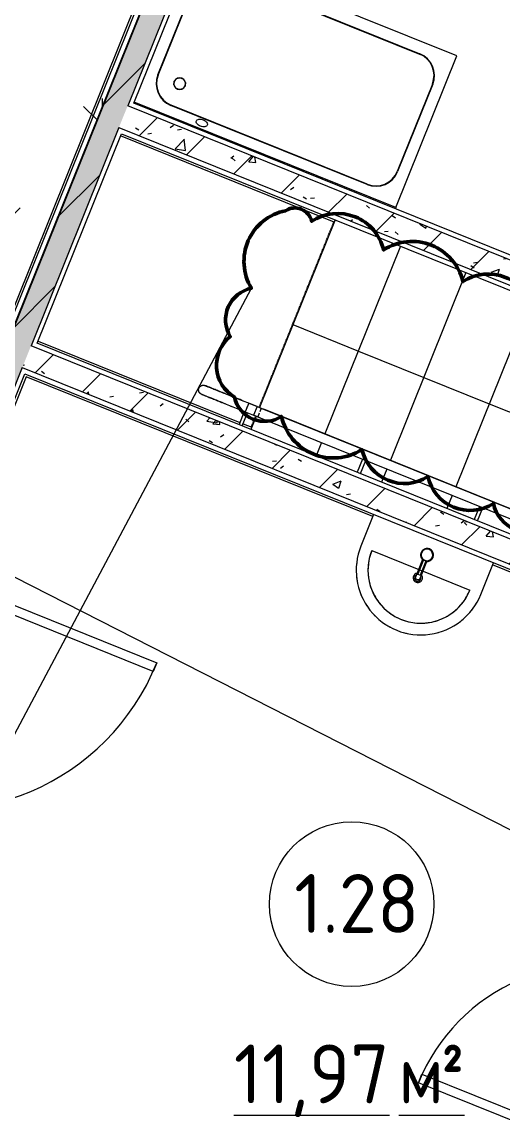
# Model space of a CAD drawing. Header units: millimetres. Extents: x -584918 to 2941280, y 3000189 to 4229862.
# Drawn here: x 206463 to 208509, y 3661075 to 3665763 of the extents above; entities that cross this region are included whole.
import ezdxf

# ---------------------------------------------------------------- set-up
doc = ezdxf.new("R2010")
doc.units = ezdxf.units.MM
doc.linetypes.add('ASVP_Невидимые', pattern=[5, 3, -2])
doc.linetypes.add('ASVP_Штриховая_ш3 п1_5', pattern=[4.5, 3, -1.5])
for name, color, linetype, lineweight in [('Двери', 7, 'Continuous', 0), ('Лестницы', 7, 'Continuous', 0), ('Линии разделители', 7, 'ASVP_Штриховая_ш3 п1_5', 0), ('Марки помещений', 7, 'Continuous', 0), ('Ограждение', 7, 'Continuous', 0), ('Сантехника', 7, 'Continuous', 0), ('Стены внутренние', 7, 'Continuous', 0), ('Стены несущие', 7, 'Continuous', 0), ('Стены отделка', 7, 'Continuous', 0), ('Стрелки вверх', 7, 'Continuous', 0), ('экспертиза ДУ пояснения', 6, 'Continuous', 0), ('экспертиза условные обозначения', 1, 'Continuous', 0)]:
    doc.layers.add(name, color=color, linetype=linetype, lineweight=lineweight)
doc.styles.add('GOST Common_2', font='', dxfattribs={"height": 500})
doc.styles.add('GOST Common_3', font='', dxfattribs={"width": 0.9, "height": 500})
doc.styles.get('GOST Common_2').set_extended_font_data('GOST Common')
doc.styles.get('GOST Common_3').set_extended_font_data('GOST Common')
pattern_1 = [(45, (192051.36, 3643581.32), (-141.4214, 141.4214), [])]
pattern_2 = [(50, (192051.36, 3643581.32), (364.368, -31.8783), [38.1, -419.1]), (355, (192051.36, 3643581.3), (-70.486, 382.1133), [30.48, -335.28]), (100.451, (192081.73, 3643578.66), (293.885, 350.2334), [32.38, -356.18]), (46.184, (192051.36, 3643682.9), (542.1585, -84.086), [57.15, -628.65]), (96.636, (192096.54, 3643675.9), (474.805, 494.855), [48.57, -534.27]), (351.184, (192051.36, 3643682.9), (474.81, 494.85), [45.72, -502.92]), (21, (192102.16, 3643657.52), (303.2285, -204.5305), [38.1, -419.1]), (326, (192102.16, 3643657.5), (123.604, 368.376), [30.48, -335.28]), (71.451, (192127.43, 3643640.47), (426.834, 163.8427), [32.38, -356.18]), (37.5, (192051.36, 3643581.32), (6.17665, 169.11015), [16.764, -314.452, 16.764, -323.596, -336.55]), (37.5, (192051.36, 3643581.32), (6.17665, 169.11015), [-671.576, 16.764, -319.786]), (7.5, (192051.36, 3643581.32), (133.6389, 200.3615), [16.764, -177.292, 16.764, -306.832, -128.27]), (7.5, (192051.36, 3643581.32), (133.6389, 200.3615), [-517.652, 16.764, -111.506]), (327.5, (191938.08, 3643581.32), (271.1818, -11.45836), [16.764, -110.236, 16.764, -379.476, -525.78]), (327.5, (191938.08, 3643581.32), (271.1818, -11.45836), [-523.24, 16.764, -509.016]), (317.5, (191887.28, 3643581.32), (296.2585, 50.8528), [16.764, -148.336, 16.764, -246.38, -373.38]), (317.5, (191887.28, 3643581.32), (296.2585, 50.8528), [-428.244, 16.764, -356.616])]

# ---------------------------------------------------------------- blocks, each defined once
blk = doc.blocks.new('ADSK_Умывальник_Полукруглый_Керамический_ГОСТ30493-96 - 2-ой величины-V147-АР Этаж 01')
at = {"layer": 'Сантехника', "color": 9, "true_color": 0xe1b7aa}
for p, q in [((15907.9, 20088.5), (15853.7, 19954)), ((15900, 19935.3), (16099.5, 19855)), ((16363.8, 19748.5), (16418, 19883)), ((16117.9, 19847.5), (16317.4, 19767.1))]:
    blk.add_line(p, q, dxfattribs=at)
at = {"layer": 'Сантехника', "color": 9, "true_color": 0xe1b7aa, "flags": 128}
blk.add_lwpolyline([(15900, 19935.3), (15896.8, 19926.9), (15894, 19918.4), (15891.5, 19909.8), (15889.3, 19901), (15887.5, 19892.2), (15886, 19883.3), (15884.9, 19874.4), (15884.2, 19865.4), (15883.8, 19856.4), (15883.8, 19847.4), (15884.1, 19838.4), (15884.8, 19829.5), (15885.8, 19820.5), (15887.2, 19811.6), (15889, 19802.8), (15891.1, 19794.1), (15893.6, 19785.4), (15896.4, 19776.9), (15899.5, 19768.4), (15903, 19760.1), (15906.8, 19752), (15910.9, 19744), (15915.4, 19736.2), (15920.1, 19728.5), (15925.2, 19721.1), (15930.6, 19713.8), (15936.2, 19706.8), (15942.1, 19700), (15948.3, 19693.5), (15954.7, 19687.2), (15961.4, 19681.2), (15968.3, 19675.4), (15975.5, 19670), (15982.8, 19664.8), (15990.4, 19659.9), (15998.1, 19655.3), (16006.1, 19651), (16014.1, 19647.1), (16022.4, 19643.5), (16030.8, 19640.2), (16039.3, 19637.2), (16047.9, 19634.6), (16056.6, 19632.4), (16065.4, 19630.5), (16074.2, 19628.9), (16083.2, 19627.7), (16092.1, 19626.9), (16101.1, 19626.4), (16110.1, 19626.3), (16119.1, 19626.5), (16128.1, 19627.1), (16137, 19628), (16145.9, 19629.3), (16154.8, 19631), (16163.5, 19633), (16172.2, 19635.4), (16180.8, 19638.1), (16189.3, 19641.2), (16197.6, 19644.6), (16205.8, 19648.3), (16213.8, 19652.3), (16221.7, 19656.7), (16229.4, 19661.4), (16236.9, 19666.3), (16244.2, 19671.6), (16251.3, 19677.2), (16258.1, 19683), (16264.7, 19689.1), (16271.1, 19695.5), (16277.2, 19702.1), (16283, 19709), (16288.6, 19716), (16293.8, 19723.3), (16298.8, 19730.8), (16303.5, 19738.5), (16307.8, 19746.4), (16311.8, 19754.5), (16315.6, 19762.7), (16317.4, 19767.1)], dxfattribs=at)
at = {"layer": 'Сантехника', "color": 9, "true_color": 0xe1b7aa}
for centre, radius, start, end in [((16108.7, 19851.2), 275, 158.0513, 338.0513), ((16108.7, 19851.2), 225, 158.0513, 338.0513), ((16095.6, 19818.8), 20, 98.0513, 158.0513), ((16095.6, 19818.8), 20, 158.0513, 338.0513), ((16095.6, 19818.8), 20, 338.0513, 38.0513)]:
    blk.add_arc(centre, radius, start, end, dxfattribs=at)
blk = doc.blocks.new('ADSK_Смеситель_ГОСТ25809-96 - Для умывальника_Однорукояточный-V148-АР Этаж 01')
at = {"layer": 'Сантехника', "color": 253, "true_color": 0xaaaaaa}
for p, q in [((16116.2, 19896.6), (16094.4, 19842.5)), ((16120.1, 19895.6), (16103.1, 19853.2)), ((16113, 19835.1), (16134.8, 19889.1)), ((16114.2, 19848.8), (16131.3, 19891.1)), ((16120.1, 19895.4), (16120.1, 19895.6)), ((16094.4, 19842.5), (16086, 19821.5)), ((16103.1, 19853.2), (16095.3, 19834)), ((16096.2, 19833.6), (16095.3, 19834)), ((16095.3, 19834), (16096.2, 19833.7)), ((16105.5, 19829.9), (16096.2, 19833.6)), ((16104, 19853), (16113.3, 19849.2)), ((16104.5, 19814), (16113, 19835.1)), ((16106.4, 19829.5), (16114.2, 19848.8)), ((16086, 19821.5), (16084.5, 19817.9)), ((16103.1, 19810.4), (16104.5, 19814)), ((16105.5, 19829.9), (16106.4, 19829.5)), ((16106.4, 19829.5), (16105.5, 19829.9))]:
    blk.add_line(p, q, dxfattribs=at)
for radius, start, end in [(27.5, 158.0513, 237.5502), (27.5, 158.0513, 176.0744), (27.5, 338.0513, 158.0513), (27.5, 143.0513, 158.0513), (24.5, 158.0513, 338.0513), (24.5, 338.0513, 158.0513), (27.5, 121.3632, 134.7391), (27.5, 80.028, 116.0741), (27.5, 61.3629, 74.7388), (27.5, 20.0278, 56.0739), (27.5, 181.3635, 194.7394), (27.5, 200.0285, 236.0746), (24.5, 233.0513, 237.8215), (24.5, 233.0513, 237.8215), (24.5, 258.2811, 263.0513), (24.5, 258.2811, 263.0513), (27.5, 259.6627, 338.0513), (27.5, 260.0287, 296.0748), (27.5, 301.3641, 314.74), (27.5, 323.0513, 338.0513), (27.5, 338.0513, 356.0736), (27.5, 1.3626, 14.7385)]:
    blk.add_arc((16134.9, 19916.2), radius, start, end, dxfattribs=at)
for start_param, end_param in [(0, 0.761809), (0.785398, 1.570796), (1.570796, 3.141593)]:
    blk.add_ellipse((16093.8, 19814.1), major_axis=(-9.28, 3.74), ratio=0.965926, start_param=start_param, end_param=end_param, dxfattribs=at)
for points, knots in [([(16119.9, 19896.8), (16119.9, 19896.8), (16120.1, 19896.7), (16120.4, 19896.4), (16120.9, 19896.1), (16121.4, 19895.7), (16121.7, 19895.5)], [0.77430556, 0.77430556, 0.77430556, 0.77430556, 0.78298611, 0.79166667, 0.82638889, 0.86111111, 0.86111111, 0.86111111, 0.86111111]), ([(16130.1, 19892.2), (16130.3, 19892.1), (16130.8, 19892), (16131.4, 19891.9), (16131.9, 19891.9), (16132.1, 19891.8), (16132.2, 19891.8)], [0.13888889, 0.13888889, 0.13888889, 0.13888889, 0.16666667, 0.19444444, 0.20833333, 0.22222222, 0.22222222, 0.22222222, 0.22222222]), ([(16100.5, 19844.1), (16098.9, 19844.3), (16096.8, 19844.3), (16095.1, 19843.5), (16094.6, 19842.9), (16094.4, 19842.5)], [0.1666667, 0.1666667, 0.1666667, 0.1666667, 0.3333333, 0.4166667, 0.5, 0.5, 0.5, 0.5]), ([(16102.9, 19852.9), (16102.9, 19852.8), (16102.9, 19852.8), (16103, 19852.8), (16103.1, 19852.7), (16103.4, 19852.6), (16103.6, 19852.4), (16103.8, 19852.4)], [0, 0, 0, 0, 0.166667, 0.333333, 0.5, 0.666667, 1, 1, 1, 1]), ([(16114.2, 19848.8), (16114.2, 19848.8), (16114.2, 19848.8), (16114.1, 19848.9), (16114, 19848.9), (16113.7, 19849.1), (16113.5, 19849.2), (16113.3, 19849.2)], [0, 0, 0, 0, 0.166667, 0.333333, 0.5, 0.666667, 1, 1, 1, 1]), ([(16092.6, 19811.2), (16091.8, 19811.5), (16090.6, 19812.1), (16089.2, 19813.1), (16088.3, 19813.9), (16087.6, 19814.7), (16087.1, 19815.3), (16086.7, 19815.9), (16086.2, 19816.7), (16085.9, 19817.5), (16085.7, 19818.2), (16085.6, 19818.7), (16085.6, 19819.2), (16085.6, 19819.7), (16085.6, 19820.1), (16085.7, 19820.6), (16085.8, 19821.1), (16085.9, 19821.3), (16086, 19821.5)], [0, 0, 0, 0, 0.0833333, 0.125, 0.1666667, 0.2083333, 0.2291667, 0.25, 0.2916667, 0.3333333, 0.3541667, 0.375, 0.3958333, 0.4166667, 0.4375, 0.4583333, 0.4791667, 0.5, 0.5, 0.5, 0.5]), ([(16104.5, 19814), (16104.4, 19813.9), (16104.3, 19813.6), (16104.1, 19813.2), (16103.8, 19812.8), (16103.5, 19812.4), (16103.2, 19812.1), (16102.8, 19811.8), (16102.4, 19811.5), (16101.9, 19811.2), (16101.5, 19811), (16100.8, 19810.7), (16100.1, 19810.5), (16099.4, 19810.3), (16098.6, 19810.2), (16097.6, 19810.2), (16096.3, 19810.2), (16094.7, 19810.5), (16093.4, 19810.9), (16092.6, 19811.2)], [0.5, 0.5, 0.5, 0.5, 0.5208333, 0.5416667, 0.5625, 0.5833333, 0.6041667, 0.625, 0.6458333, 0.6666667, 0.6875, 0.7083333, 0.75, 0.7708333, 0.7916667, 0.8333333, 0.875, 0.9166667, 1, 1, 1, 1])]:
    blk.add_open_spline(points, degree=3, knots=knots, dxfattribs=at)
for points in [[(16120.1, 19895.1), (16120, 19895.2), (16120, 19895.2), (16120, 19895.2), (16120, 19895.2)], [(16120.1, 19895.6), (16120.1, 19895.6), (16120.2, 19895.6), (16120.3, 19895.6), (16120.4, 19895.5), (16120.6, 19895.4), (16120.8, 19895.3), (16120.9, 19895.2), (16121, 19895.1)], [(16121, 19895.1), (16122.4, 19894.2), (16125.4, 19892.6), (16128.6, 19891.7), (16130.3, 19891.4)], [(16130.3, 19891.4), (16130.4, 19891.4), (16130.6, 19891.3), (16130.8, 19891.3), (16130.9, 19891.2), (16131, 19891.2)], [(16131.1, 19890.7), (16131.1, 19890.7), (16131.1, 19890.7), (16131.1, 19890.7)], [(16104, 19853), (16103.9, 19853), (16103.5, 19853.2), (16103.2, 19853.3), (16103.1, 19853.3), (16103.1, 19853.2)], [(16113, 19835.1), (16113.1, 19835.4), (16113.2, 19836.2), (16112.7, 19837.5), (16111.5, 19839), (16110.4, 19839.9), (16109.7, 19840.4)], [(16113.1, 19848.6), (16113.2, 19848.6), (16113.6, 19848.5), (16113.9, 19848.4), (16114, 19848.4), (16114, 19848.4)]]:
    blk.add_open_spline(points, degree=3, dxfattribs=at)
blk = doc.blocks.new('ADSK_СифонБутылочный_ГОСТ23289-94 - Для умывальника_Вертикальный выпуск_DN40-V149-АР Этаж 01')
at = {"layer": 'Сантехника', "color": 253, "true_color": 0xaaaaaa}
for radius, start, end in [(20, 158.285, 163.4876), (20, 158.285, 163.4876), (13.3, 174.0842, 180), (13.3, 180, 259.0621), (13.3, 1.0701, 90)]:
    blk.add_arc((0, 0), radius, start, end, dxfattribs=at)
blk = doc.blocks.new('VM_Ванная котломоечная - ГхШ 700х735-1223762-АР Этаж 01')
at = {"layer": 'Сантехника'}
for p, q in [((-600, -5), (-600, 0)), ((-600, -5), (-600, -700)), ((-600, -5), (600, -5)), ((-450, -50), (450, -50)), ((-450, -52), (450, -52)), ((-550, -550), (-550, -150)), ((-548, -550), (-548, -150)), ((548, -150), (548, -550)), ((550, -150), (550, -550)), ((450, -648), (-450, -648)), ((450, -650), (-450, -650)), ((-600, -700), (600, -700))]:
    blk.add_line(p, q, dxfattribs=at)
at = {"layer": 'Сантехника', "color": 253, "true_color": 0xaaaaaa}
for p, q in [((425, -150), (429.6, -135.9)), ((430.4, -134.9), (441.8, -126.6)), ((442.6, -126.2), (457.4, -126.2)), ((458.2, -126.6), (469.6, -134.9)), ((470.4, -135.9), (475, -150)), ((429.6, -164.1), (425, -150)), ((441.8, -173.4), (430.4, -165.1)), ((457.4, -173.8), (442.6, -173.8)), ((469.6, -165.1), (458.2, -173.4)), ((475, -150), (470.4, -164.1))]:
    blk.add_line(p, q, dxfattribs=at)
at = {"layer": 'Сантехника', "flags": 128}
for points in [[(275, -30), (275.5, -27.1), (276.9, -24.3), (279.2, -21.7), (282.3, -19.4), (286.1, -17.5), (290.4, -16.1), (295.1, -15.3), (300, -15), (304.9, -15.3), (309.6, -16.1), (313.9, -17.5), (317.7, -19.4), (320.8, -21.7), (323.1, -24.3), (324.5, -27.1), (325, -30)], [(325, -30), (324.5, -32.9), (323.1, -35.7), (320.8, -38.3), (317.7, -40.6), (313.9, -42.5), (309.6, -43.9), (304.9, -44.7), (300, -45), (295.1, -44.7), (290.4, -43.9), (286.1, -42.5), (282.3, -40.6), (279.2, -38.3), (276.9, -35.7), (275.5, -32.9), (275, -30)]]:
    blk.add_lwpolyline(points, dxfattribs=at)
at = {"layer": 'Сантехника'}
for centre, radius, start, end in [((-450, -150), 100, 90, 180), ((-450, -150), 98, 90, 180), ((450, -150), 100, 360, 90), ((450, -150), 98, 0, 90), ((450, -150), 25, 0, 180), ((450, -150), 25, 180, 360), ((-450, -550), 100, 180, 270), ((-450, -550), 98, 180, 270), ((450, -550), 98, 270, 0), ((450, -550), 100, 270, 0)]:
    blk.add_arc(centre, radius, start, end, dxfattribs=at)
blk = doc.blocks.new('ВК_Домодедово_rvt-1-АР Этаж 01')
at = {"layer": 'Сантехника', "color": 253, "lineweight": 9, "true_color": 0xaaaaaa}
for name, p, rotation in [('VM_Ванная котломоечная - ГхШ 700х735-1223762-АР Этаж 01', (15443.8, 21612.4), 158.0513009164568), ('ADSK_СифонБутылочный_ГОСТ23289-94 - Для умывальника_Вертикальный выпуск_DN40-V149-АР Этаж 01', (16095.6, 19818.8), 116.0513009164581)]:
    blk.add_blockref(name, p, dxfattribs=dict(at, rotation=rotation))
for name in ['ADSK_Умывальник_Полукруглый_Керамический_ГОСТ30493-96 - 2-ой величины-V147-АР Этаж 01', 'ADSK_Смеситель_ГОСТ25809-96 - Для умывальника_Однорукояточный-V148-АР Этаж 01']:
    blk.add_blockref(name, (0, 0), dxfattribs=at)
blk = doc.blocks.new('ASVP_ДверьДеревянная_1 полотно - Входная_внутр_ 1000х2000h_полотно_ Г Пр _950 в свету_-7521521-АР Этаж 01')
at = {"layer": 'Двери', "lineweight": 18}
for p, q in [((-500, 1050), (-460, 1050)), ((-500, 50), (-500, 1050)), ((-460, 1050), (-460, 50)), ((-530, 50), (-500, 50)), ((-530, -20), (-530, 50)), ((-460, 50), (-500, 50)), ((-500, 50), (-500, 10)), ((500, 50), (530, 50)), ((500, 10), (500, 50)), ((530, 50), (530, -20)), ((-500, 10), (-490, 10)), ((-490, 10), (-490, -20)), ((490, 10), (500, 10)), ((490, -20), (490, 10)), ((-490, -20), (-530, -20)), ((530, -20), (490, -20))]:
    blk.add_line(p, q, dxfattribs=at)
at = {"layer": 'Двери', "linetype": 'ASVP_Невидимые', "lineweight": 18}
for p, q in [((-550, 50), (-530, 50)), ((-550, -20), (-550, 50)), ((-530, 50), (-530, -20)), ((530, 50), (550, 50)), ((530, -20), (530, 50)), ((550, 50), (550, -20)), ((-530, -20), (-550, -20)), ((550, -20), (530, -20))]:
    blk.add_line(p, q, dxfattribs=at)
at = {"layer": 'Двери'}
blk.add_arc((-500, 50), 1000, 0, 90, dxfattribs=at)
blk = doc.blocks.new('Тип перил - Перила_Внутренний_-6278813-АР Этаж 01')
at = {"layer": 'Ограждение'}
for p, q in [((15367.8, 20540.8), (15369.5, 20545.2)), ((15411.6, 20547.3), (15376.1, 20561.6)), ((18203.6, 19422.1), (15440.6, 20535.6)), ((15361.2, 20524.5), (15396.6, 20510.2)), ((15425.6, 20498.5), (18188.6, 19385))]:
    blk.add_line(p, q, dxfattribs=at)
at = {"layer": 'Ограждение', "flags": 128}
for points in [[(15411.6, 20547.3), (15414.2, 20546.2), (15416.7, 20545.2), (15419.3, 20544.2), (15421.9, 20543.1), (15424.5, 20542.1), (15427, 20541.1), (15429.5, 20540.1), (15432, 20539.1), (15434.4, 20538.1), (15436.8, 20537.1), (15439.2, 20536.1), (15440.6, 20535.6)], [(15425.6, 20498.5), (15423.3, 20499.4), (15420.9, 20500.4), (15418.5, 20501.4), (15416, 20502.4), (15413.5, 20503.4), (15411, 20504.4), (15408.5, 20505.4), (15405.9, 20506.4), (15403.3, 20507.5), (15400.7, 20508.5), (15398.1, 20509.6), (15396.6, 20510.2)]]:
    blk.add_lwpolyline(points, dxfattribs=at)
blk = doc.blocks.new('Тип перил - Дуга D40_расстояние между поручнями 400-V33-АР Этаж 01')
at = {"layer": 'Ограждение'}
for p, q in [((0, 0), (0, 2.3)), ((0, -2.3), (0, 0))]:
    blk.add_line(p, q, dxfattribs=at)
at = {"layer": 'Ограждение', "flags": 128}
for points in [[(200, 20), (199.8, 20), (199.4, 20), (198.6, 20), (197.4, 20), (196, 20), (194.3, 20), (192.2, 20), (189.8, 20), (187.2, 20), (184.2, 20), (181, 20), (177.4, 20), (173.6, 20), (169.5, 20), (165.1, 20), (160.4, 20), (155.5, 20), (150.4, 20), (145, 20), (139.3, 20), (133.5, 20), (127.4, 20), (121.2, 20), (114.7, 20), (108.1, 20), (101.2, 20), (94.3, 20), (87.1, 20), (79.9, 20), (72.5, 20), (65, 20), (57.3, 20), (49.6, 20), (41.8, 20), (34, 20), (26.1, 20), (18.1, 20), (10.2, 20), (2.2, 20), (0, 20)], [(3.7, 20), (8, 20), (16, 20), (23.9, 20), (31.9, 20), (39.7, 20), (47.5, 20), (55.3, 20), (62.9, 20), (70.5, 20), (77.9, 20), (85.2, 20), (92.4, 20), (99.4, 20), (106.2, 20), (112.9, 20), (119.4, 20), (125.8, 20), (131.9, 20), (137.8, 20), (143.5, 20), (148.9, 20), (154.1, 20), (159.1, 20), (163.8, 20), (168.3, 20), (172.5, 20), (176.4, 20), (180, 20), (183.4, 20), (186.4, 20), (189.2, 20), (191.6, 20), (193.7, 20), (195.6, 20), (197.1, 20), (198.3, 20), (199.2, 20), (199.7, 20), (200, 20), (200, 20)], [(200, 20), (200.8, 20), (201.6, 19.9), (202.4, 19.9), (203.2, 19.7), (204, 19.6), (204.8, 19.4), (205.5, 19.2), (206.3, 19), (207, 18.7), (207.8, 18.4), (208.5, 18.1), (209.2, 17.7), (209.9, 17.4), (210.6, 16.9), (211.3, 16.5), (211.9, 16), (212.6, 15.6), (213.2, 15), (213.8, 14.5), (214.3, 13.9), (214.9, 13.3), (215.4, 12.7), (215.9, 12.1), (216.4, 11.5), (216.8, 10.8), (217.2, 10.1), (217.6, 9.4), (218, 8.7), (218.3, 8), (218.6, 7.2), (218.9, 6.5), (219.2, 5.7), (219.4, 5), (219.6, 4.2), (219.7, 3.4), (219.8, 2.6), (219.9, 1.8), (220, 1), (220, 0.2), (220, 0)], [(0, -20), (8, -20), (16, -20), (23.9, -20), (31.9, -20), (39.7, -20), (47.5, -20), (55.3, -20), (62.9, -20), (70.5, -20), (77.9, -20), (85.2, -20), (92.4, -20), (99.4, -20), (106.2, -20), (112.9, -20), (119.4, -20), (125.8, -20), (131.9, -20), (137.8, -20), (143.5, -20), (148.9, -20), (154.1, -20), (159.1, -20), (163.8, -20), (168.3, -20), (172.5, -20), (176.4, -20), (180, -20), (183.4, -20), (186.4, -20), (189.2, -20), (191.6, -20), (193.7, -20), (195.6, -20), (197.1, -20), (198.3, -20), (199.2, -20), (199.7, -20), (200, -20), (200, -20)], [(200, -20), (199.8, -20), (199.4, -20), (198.6, -20), (197.4, -20), (196, -20), (194.3, -20), (192.2, -20), (189.8, -20), (187.2, -20), (184.2, -20), (181, -20), (177.4, -20), (173.6, -20), (169.5, -20), (165.1, -20), (160.4, -20), (155.5, -20), (150.4, -20), (145, -20), (139.3, -20), (133.5, -20), (127.4, -20), (121.2, -20), (114.7, -20), (108.1, -20), (101.2, -20), (94.3, -20), (87.1, -20), (79.9, -20), (72.5, -20), (65, -20), (57.3, -20), (49.6, -20), (41.8, -20), (34, -20), (26.1, -20), (18.1, -20), (10.2, -20), (2.2, -20), (0, -20)], [(220, 0), (220, -0.8), (219.9, -1.6), (219.9, -2.4), (219.7, -3.2), (219.6, -4), (219.4, -4.8), (219.2, -5.5), (219, -6.3), (218.7, -7), (218.4, -7.8), (218.1, -8.5), (217.7, -9.2), (217.4, -9.9), (216.9, -10.6), (216.5, -11.3), (216, -11.9), (215.6, -12.6), (215, -13.2), (214.5, -13.8), (213.9, -14.3), (213.3, -14.9), (212.7, -15.4), (212.1, -15.9), (211.5, -16.4), (210.8, -16.8), (210.1, -17.2), (209.4, -17.6), (208.7, -18), (208, -18.3), (207.2, -18.6), (206.5, -18.9), (205.7, -19.2), (205, -19.4), (204.2, -19.6), (203.4, -19.7), (202.6, -19.8), (201.8, -19.9), (201, -20), (200.2, -20), (200, -20)]]:
    blk.add_lwpolyline(points, dxfattribs=at)
blk = doc.blocks.new('Тип перил - Перила_Внутренний_-V35-АР Этаж 01')
at = {"layer": 'Ограждение'}
for p, q in [((15376.1, 20561.6), (15361.2, 20524.5)), ((15376.1, 20561.6), (15411.6, 20547.3)), ((15411.6, 20547.3), (15396.6, 20510.2)), ((15411.6, 20547.3), (15396.6, 20510.2)), ((15411.6, 20547.3), (15429.4, 20540.1)), ((15429.4, 20540.1), (15423.1, 20524.6)), ((15429.4, 20540.1), (15423.1, 20524.6)), ((15429.4, 20540.1), (15432.3, 20538.9)), ((15432.3, 20538.9), (18195.3, 19425.5)), ((15361.2, 20524.5), (15396.6, 20510.2)), ((15396.6, 20510.2), (15414.4, 20503)), ((15420.7, 20518.5), (15414.4, 20503)), ((15420.7, 20518.5), (15414.4, 20503)), ((15414.4, 20503), (15417.3, 20501.8)), ((15417.3, 20501.8), (18180.3, 19388.4))]:
    blk.add_line(p, q, dxfattribs=at)
blk = doc.blocks.new('ADSK_Ограждение_Опоры_Г_образная - D15 высота60 консоль80-V37-АР Этаж 01')
at = {"layer": 'Ограждение'}
for p, q in [((-7.5, 80), (-7.5, 20)), ((7.5, 20), (7.5, 80))]:
    blk.add_line(p, q, dxfattribs=at)
blk = doc.blocks.new('ADSK_Ограждение_Опоры_Г_образная - D15 высота60 консоль80-V38-АР Этаж 01')
at = {"layer": 'Ограждение'}
for p, q in [((-7.5, 80), (-7.5, 20)), ((7.5, 20), (7.5, 80))]:
    blk.add_line(p, q, dxfattribs=at)
blk = doc.blocks.new('ASVP_2D_Раковина - Раковина 550х420-7576552-АР Этаж 01')
at = {"layer": 'Сантехника'}
for centre, radius, start, end in [((-109.1, 155), 275, 96.4935, 99.6952), ((-109.1, 155), 275, 80.3048, 83.5065), ((-109.1, 155), 275, 122.5539, 127.7016), ((-109.1, 155), 275, 109.5023, 114.2375), ((-109.1, 155), 275, 65.7625, 70.4977), ((-109.1, 155), 275, 52.2984, 57.4461), ((-109.1, 155), 275, 135.6822, 140.895), ((-109.1, 155), 275, 39.105, 44.3178), ((-109.1, 155), 275, 148.9764, 153.9788), ((-109.1, 155), 275, 26.0212, 31.0236), ((-109.1, 155), 275, 162.7642, 167.0062), ((-109.1, 155), 275, 12.9938, 17.2358), ((-109.1, 220), 20, 295.9722, 300.0594)]:
    blk.add_arc(centre, radius, start, end, dxfattribs=at)
blk = doc.blocks.new('ASVP_ДверьДеревянная_1 полотно - Санузел 800х2000h_полотно_ Г Пр _750 в свету_-7748783-АР Этаж 01')
at = {"layer": 'Двери', "lineweight": 18}
for p, q in [((-400, 900), (-360, 900)), ((-400, 100), (-400, 900)), ((-360, 900), (-360, 100)), ((-430, 100), (-400, 100)), ((-430, 30), (-430, 100)), ((-360, 100), (-400, 100)), ((-400, 100), (-400, 60)), ((400, 100), (430, 100)), ((400, 60), (400, 100)), ((430, 100), (430, 30)), ((-400, 60), (-390, 60)), ((-390, 60), (-390, 30)), ((390, 60), (400, 60)), ((390, 30), (390, 60)), ((-390, 30), (-430, 30)), ((430, 30), (390, 30))]:
    blk.add_line(p, q, dxfattribs=at)
at = {"layer": 'Двери', "linetype": 'ASVP_Невидимые', "lineweight": 18}
for p, q in [((-450, 100), (-430, 100)), ((-450, 30), (-450, 100)), ((-430, 100), (-430, 30)), ((430, 100), (450, 100)), ((430, 30), (430, 100)), ((450, 100), (450, 30)), ((-430, 30), (-450, 30)), ((450, 30), (430, 30))]:
    blk.add_line(p, q, dxfattribs=at)
at = {"layer": 'Двери'}
blk.add_arc((-400, 100), 800, 0, 90, dxfattribs=at)
blk = doc.blocks.new('ASVP_Марка_Помещение_ДваЗначения - Номер Площадь-685795-АР Этаж 01')
at = {"layer": 'Марки помещений'}
blk.add_circle((0, 0), 3.5, dxfattribs=at)

msp = doc.modelspace()

# ---------------------------------------------------------------- hatches: boundary and pattern name
at = {"layer": 'Стены внутренние'}
h = msp.add_hatch(dxfattribs=at)
h.set_pattern_fill('FP_1', color=256, style=0, pattern_type=2)
h.set_pattern_definition(pattern_1)
h.paths.add_polyline_path([(205155.897, 3661047.595), (205716.561, 3662438.873), (205623.81, 3662476.251), (205063.145, 3661084.973), (205128.415, 3661058.67)])
h.paths.add_polyline_path([(206127.715, 3663459.144), (208220.862, 3668653.25), (208128.111, 3668690.628), (206034.963, 3663496.522), (206120.24, 3663462.157)])
h = msp.add_hatch(dxfattribs=at)
h.set_pattern_fill('FP_2', color=256, style=0, pattern_type=2)
h.set_pattern_definition(pattern_2)
h.paths.add_polyline_path([(205155.897, 3661047.595), (205716.561, 3662438.873), (205623.81, 3662476.251), (205063.145, 3661084.973), (205128.415, 3661058.67)])
h.paths.add_polyline_path([(206127.715, 3663459.144), (208220.862, 3668653.25), (208128.111, 3668690.628), (206034.963, 3663496.522), (206120.24, 3663462.157)])
h = msp.add_hatch(dxfattribs=at)
h.set_pattern_fill('FP_1', color=256, style=0, pattern_type=2)
h.set_pattern_definition(pattern_1)
h.paths.add_polyline_path([(209565.073, 3664230.231), (209602.45, 3664322.983), (206912.646, 3665406.934), (206875.268, 3665314.182), (209427.662, 3664285.605)])
h = msp.add_hatch(dxfattribs=at)
h.set_pattern_fill('FP_2', color=256, style=0, pattern_type=2)
h.set_pattern_definition(pattern_2)
h.paths.add_polyline_path([(209565.073, 3664230.231), (209602.45, 3664322.983), (206912.646, 3665406.934), (206875.268, 3665314.182), (209427.662, 3664285.605)])
h = msp.add_hatch(dxfattribs=at)
h.set_pattern_fill('FP_1', color=256, style=0, pattern_type=2)
h.set_pattern_definition(pattern_1)
h.paths.add_polyline_path([(209710.43, 3662985.694), (209747.808, 3663078.446), (206501.492, 3664386.663), (206464.114, 3664293.911), (209620.724, 3663021.844)])
h = msp.add_hatch(dxfattribs=at)
h.set_pattern_fill('FP_2', color=256, style=0, pattern_type=2)
h.set_pattern_definition(pattern_2)
h.paths.add_polyline_path([(209710.43, 3662985.694), (209747.808, 3663078.446), (206501.492, 3664386.663), (206464.114, 3664293.911), (209620.724, 3663021.844)])
at = {"layer": 'экспертиза условные обозначения'}
h = msp.add_hatch(dxfattribs=at)
h.set_pattern_fill('GRASS', color=3, scale=24)
h.set_pattern_definition([(90, (131802.37, 3455831.77), (-431.0523, 431.0523), [114.3, -747.8046]), (45, (131802.4, 3455831.8), (-431.0523, 431.0523), [114.3, -495.3]), (135, (131802.4, 3455831.8), (-431.0523, -431.0523), [114.3, -495.3])])
h.paths.add_polyline_path([(207374.352, 3670828.074), (218226.323, 3666454.892), (217665.658, 3665063.613), (208204.965, 3668876.131), (205065.245, 3661084.973), (203673.966, 3661645.637)])
h = msp.add_hatch(dxfattribs=at)
h.set_pattern_fill('GRASS', color=3, scale=24)
h.set_pattern_definition([(90, (151357.9, 3544478.35), (-431.0523, 431.0523), [114.3, -747.8046]), (45, (151357.9, 3544478.35), (-431.0523, 431.0523), [114.3, -495.3]), (135, (151357.9, 3544478.35), (-431.0523, -431.0523), [114.3, -495.3])])
edge = h.paths.add_edge_path()
edge.add_line((191275.023, 3666425.751), (199307.782, 3663189.515))
edge.add_line((199307.782, 3663189.515), (201023.692, 3662498.029))
edge.add_line((201023.692, 3662498.029), (214294.534, 3657150.078))
edge.add_line((214294.534, 3657150.078), (213584.359, 3655387.792))
edge.add_line((213584.359, 3655387.792), (213584.359, 3653330.649))
edge.add_line((213584.359, 3653330.649), (212084.359, 3653330.649))
edge.add_line((212084.359, 3653330.649), (212084.359, 3655992.269))
edge.add_line((212084.359, 3655992.269), (207884.359, 3657684.807))
edge.add_line((207884.359, 3657684.807), (207884.359, 3657630.649))
edge.add_line((207884.359, 3657630.649), (206534.359, 3657630.649))
edge.add_line((206534.359, 3657630.649), (206534.359, 3658228.836))
edge.add_line((206534.359, 3658228.836), (205040.972, 3658830.649))
edge.add_line((205040.972, 3658830.649), (202859.184, 3658830.649))
edge.add_line((202859.184, 3658830.649), (202859.184, 3659708.335))
edge.add_line((202859.184, 3659708.335), (201294.061, 3660338.598))
edge.add_line((201294.061, 3660338.598), (198943.875, 3661282.016))
edge.add_arc((198634.359, 3660226.459), 1100, 73.65753, 174.564886)
edge.add_line((197539.305, 3660330.649), (194784.359, 3660330.649))
edge.add_line((194784.359, 3660330.649), (194784.359, 3662963.911))
edge.add_line((194784.359, 3662963.911), (190564.848, 3664663.465))
edge.add_line((190564.848, 3664663.465), (191275.023, 3666425.751))

# ---------------------------------------------------------------- linework, layer by layer
at = {"layer": 'Лестницы'}
for p, q in [((207795.311, 3664921.855), (207473.864, 3664124.189)), ((207795.311, 3664921.855), (207473.864, 3664124.189)), ((208073.567, 3664809.722), (207752.119, 3664012.056)), ((208073.567, 3664809.722), (207752.119, 3664012.056)), ((208351.823, 3664697.589), (208030.375, 3663899.923)), ((208351.823, 3664697.589), (208030.375, 3663899.923)), ((208630.078, 3664585.457), (208308.631, 3663787.79)), ((208630.078, 3664585.457), (208308.631, 3663787.79)), ((207458.913, 3664087.088), (207436.486, 3664031.437)), ((207458.913, 3664087.088), (207436.486, 3664031.437)), ((207737.168, 3663974.955), (207714.742, 3663919.304)), ((207737.168, 3663974.955), (207714.742, 3663919.304)), ((208015.424, 3663862.822), (207992.997, 3663807.171)), ((208015.424, 3663862.822), (207992.997, 3663807.171)), ((208293.68, 3663750.69), (208271.253, 3663695.038)), ((208293.68, 3663750.69), (208271.253, 3663695.038))]:
    msp.add_line(p, q, dxfattribs=at)
at = {"layer": 'Линии разделители'}
for p, q in [((207789.015, 3664913.611), (207471.232, 3664125.04)), ((207456.354, 3664088.119), (207437.665, 3664041.743))]:
    msp.add_line(p, q, dxfattribs=at)
at = {"layer": 'Стены внутренние'}
for p, q in [((206022.089, 3663544.836), (208186.254, 3668915.17)), ((207791.573, 3664912.58), (206882.416, 3665278.957)), ((206531.255, 3664407.013), (207389.304, 3664061.232)), ((206480.726, 3664254.872), (206170.492, 3663485.032)), ((207955.481, 3663660.568), (206480.726, 3664254.872)), ((207403.781, 3664055.398), (207440.224, 3664040.712)), ((209671.391, 3662969.082), (208465.617, 3663454.991))]:
    msp.add_line(p, q, dxfattribs=at)
at = {"layer": 'Стены несущие'}
for p, q in [((208128.111, 3668690.628), (206034.963, 3663496.522)), ((208220.862, 3668653.25), (206912.646, 3665406.934)), ((209602.45, 3664322.983), (206912.646, 3665406.934)), ((206875.268, 3665314.182), (206501.492, 3664386.663)), ((206875.268, 3665314.182), (210121.584, 3664005.965)), ((209747.808, 3663078.446), (206501.492, 3664386.663)), ((206464.114, 3664293.911), (206127.715, 3663459.144)), ((206464.114, 3664293.911), (209710.43, 3662985.694))]:
    msp.add_line(p, q, dxfattribs=at)
at = {"layer": 'Стены отделка'}
for p, q in [((208191.791, 3668902.157), (206016.413, 3663503.997)), ((206938.671, 3665418.009), (208231.937, 3668627.224)), ((209591.375, 3664349.009), (206938.671, 3665418.009)), ((206527.518, 3664397.738), (206886.343, 3665288.156)), ((206886.343, 3665288.156), (215243.288, 3661920.432)), ((215951.109, 3660600.171), (206527.518, 3664397.738)), ((206146.266, 3663451.669), (206475.189, 3664267.885)), ((206475.189, 3664267.885), (209684.404, 3662974.619))]:
    msp.add_line(p, q, dxfattribs=at)
at = {"layer": 'Стрелки вверх'}
for p, q in [((207615.899, 3664476.646), (207894.154, 3664364.513)), ((207894.154, 3664364.513), (208172.41, 3664252.38)), ((208172.41, 3664252.38), (208450.666, 3664140.248)), ((208450.666, 3664140.248), (208728.921, 3664028.115))]:
    msp.add_line(p, q, dxfattribs=at)
at = {"layer": 'экспертиза ДУ пояснения'}
msp.add_line((174359.158, 3602449.563), (207439.236, 3664631.055), dxfattribs=at)
msp.add_lwpolyline([(267264.374, 3632393.957), (189007.05, 3672285.223)], dxfattribs=at)
at = {"layer": 'экспертиза ДУ пояснения', "lineweight": 50}
msp.add_lwpolyline([(208640.016, 3664539.059, 0.52056705), (208338.7, 3664659.439, 0.52056705), (208001.448, 3664794.174, 0.52056705), (207695.541, 3664916.388, 0.52056705), (207584.297, 3664960.831, 0.52056705), (207439.236, 3664631.055, 0.52056705), (207348.985, 3664425.881, 0.52056705), (207367.115, 3664168.413, 0.52056705), (207566.837, 3664086.397, 0.52056705), (207909.34, 3663945.749, 0.52056705), (208190.22, 3663830.406, 0.52056705), (208468.487, 3663716.137, 0.52056705), (208706.625, 3663618.346, 0.52056705)], format="xyb", dxfattribs=at)
at = {"layer": 'экспертиза условные обозначения', "color": 3}
msp.add_lwpolyline([(207374.352, 3670828.074), (218226.323, 3666454.892), (217665.658, 3665063.613), (208204.965, 3668876.131), (205065.245, 3661084.973), (203673.966, 3661645.637), (207374.352, 3670828.074)], dxfattribs=at)

# ---------------------------------------------------------------- block references
msp.add_blockref('ВК_Домодедово_rvt-1-АР Этаж 01', (192051.361, 3643581.316))
at = {"layer": 'Двери'}
for name, p, rotation in [('ASVP_ДверьДеревянная_1 полотно - Входная_внутр_ 1000х2000h_полотно_ Г Пр _950 в свету_-7521521-АР Этаж 01', (205875.762, 3662967.698), 248.0513009164575), ('ASVP_ДверьДеревянная_1 полотно - Санузел 800х2000h_полотно_ Г Пр _750 в свету_-7748783-АР Этаж 01', (209134.122, 3661288.058), 68.05130091645768)]:
    msp.add_blockref(name, p, dxfattribs=dict(at, rotation=rotation))
at = {"layer": 'Марки помещений', "xscale": 99.99999999999993, "yscale": 99.99999999999993, "zscale": 99.99999999999993}
msp.add_blockref('ASVP_Марка_Помещение_ДваЗначения - Номер Площадь-685795-АР Этаж 01', (207865.984, 3662013.392), dxfattribs=at)
at = {"layer": 'Ограждение'}
for name, p, rotation in [('Тип перил - Дуга D40_расстояние между поручнями 400-V33-АР Этаж 01', (207420.012, 3664124.327), 158.0513009164555), ('ADSK_Ограждение_Опоры_Г_образная - D15 высота60 консоль80-V37-АР Этаж 01', (207423.226, 3664123.032), 158.0513009164555), ('ADSK_Ограждение_Опоры_Г_образная - D15 высота60 консоль80-V38-АР Этаж 01', (207925.894, 3663920.465), 158.0513009164574), ('ADSK_Ограждение_Опоры_Г_образная - D15 высота60 консоль80-V38-АР Этаж 01', (208423.653, 3663719.875), 158.0513009164574)]:
    msp.add_blockref(name, p, dxfattribs=dict(at, rotation=rotation))
for name in ['Тип перил - Перила_Внутренний_-6278813-АР Этаж 01', 'Тип перил - Перила_Внутренний_-V35-АР Этаж 01']:
    msp.add_blockref(name, (192051.361, 3643581.316), dxfattribs=at)
at = {"layer": 'Сантехника', "rotation": 158.0513009164574}
msp.add_blockref('ASVP_2D_Раковина - Раковина 550х420-7576552-АР Этаж 01', (208116.856, 3663617.099), dxfattribs=at)

# ---------------------------------------------------------------- texts
at = {"layer": 'Марки помещений', "char_height": 250, "attachment_point": 1}
for s, insert, width, style in [('1.28', (207621.177, 3662141.117), 606.07575, 'GOST Common_2'), ('\\L11,97 ', (207364.24, 3661416.586), 851.39212, 'GOST Common_2'), ('\\L\\fGOST Common|b0|i0|c238|p34|;\\W.9;\\L²', (208245.303, 3661416.586), 165.94931, 'GOST Common_3'), ('\\L\\fGOST Common|b0|i0|c204|p34|;\\W.9;\\Lм', (208066.709, 3661416.586), 216.45562, 'GOST Common_2')]:
    msp.add_mtext(s, dxfattribs=dict(at, insert=insert, width=width, style=style))

doc.saveas('drawing.dxf')
